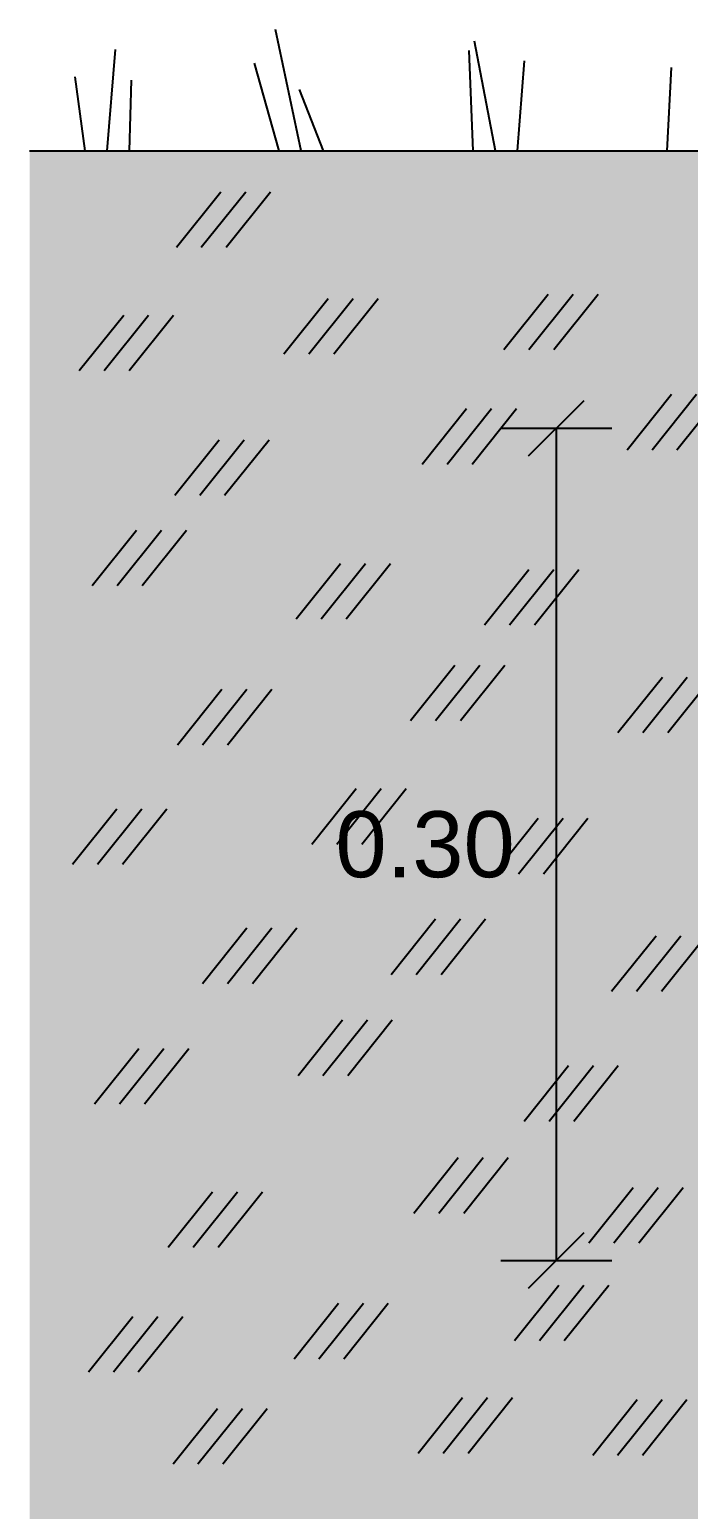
# Model space of a CAD drawing. Header units: metres. Extents: x 349703 to 349913, y 9282546 to 9282694.
# Drawn here: x 349819.92 to 349825.86, y 9282591.54 to 9282604.88 of the extents above; entities that cross this region are included whole.
import ezdxf
from ezdxf.enums import TextEntityAlignment as Align

# ---------------------------------------------------------------- set-up
doc = ezdxf.new("R2010")
doc.units = ezdxf.units.M
doc.header["$LTSCALE"] = 0.25
for name, color, linetype in [('LEY-COTA', 94, 'Continuous'), ('LEY-RELLENO', 8, 'Continuous'), ('LEY-SIMBOLO', 7, 'Continuous'), ('LEY-TEXTO', 7, 'Continuous')]:
    doc.layers.add(name, color=color, linetype=linetype)
doc.styles.add('ARIAL', font='arial.ttf')

# ---------------------------------------------------------------- blocks, each defined once
blk = doc.blocks.new('DETALLE_LLORADERO')
at = {"layer": 'LEY-RELLENO', "true_color": 0xecdec8}
h = blk.add_hatch(color=7, dxfattribs=at)
h.dxf.hatch_style = 1
h.paths.add_polyline_path([(-0.55, -0.31), (1.15, -0.31), (1.15, 0.6), (0.6, 0.6), (0.6, -0.1), (0, -0.1), (0, 0.6), (-0.55, 0.6)])
at = {"layer": 'LEY-COTA', "color": 94}
for p, q in [((-0.37, 0.49), (-0.35, 0.51)), ((-0.38, 0.5), (-0.34, 0.5)), ((-0.36, 0.2), (-0.36, 0.5)), ((-0.37, 0.19), (-0.35, 0.21)), ((-0.38, 0.2), (-0.34, 0.2))]:
    blk.add_line(p, q, dxfattribs=at)
at = {"layer": 'LEY-RELLENO', "true_color": 0xa5845c}
for p, q in [((-0.49705, 0.56521), (-0.48105, 0.58521)), ((-0.48805, 0.56521), (-0.47205, 0.58521)), ((-0.47905, 0.56521), (-0.46305, 0.58521)), ((-0.45826, 0.52676), (-0.44226, 0.54676)), ((-0.44926, 0.52676), (-0.43326, 0.54676)), ((-0.44026, 0.52676), (-0.42426, 0.54676)), ((-0.37898, 0.52834), (-0.36298, 0.54834)), ((-0.36998, 0.52834), (-0.35398, 0.54834)), ((-0.36098, 0.52834), (-0.34498, 0.54834)), ((-0.53205, 0.52073), (-0.51605, 0.54073)), ((-0.52305, 0.52073), (-0.50705, 0.54073)), ((-0.51405, 0.52073), (-0.49805, 0.54073)), ((-0.33451, 0.49223), (-0.31851, 0.51223)), ((-0.32551, 0.49223), (-0.30951, 0.51223)), ((-0.31651, 0.49223), (-0.30051, 0.51223)), ((-0.40838, 0.48703), (-0.39238, 0.50703)), ((-0.39938, 0.48703), (-0.38338, 0.50703)), ((-0.39038, 0.48703), (-0.37438, 0.50703)), ((-0.49764, 0.47581), (-0.48164, 0.49581)), ((-0.48864, 0.47581), (-0.47264, 0.49581)), ((-0.47964, 0.47581), (-0.46364, 0.49581)), ((-0.52741, 0.44327), (-0.51141, 0.46327)), ((-0.51841, 0.44327), (-0.50241, 0.46327)), ((-0.50941, 0.44327), (-0.49341, 0.46327)), ((-0.4538, 0.43126), (-0.4378, 0.45126)), ((-0.4448, 0.43126), (-0.4288, 0.45126)), ((-0.4358, 0.43126), (-0.4198, 0.45126)), ((-0.38595, 0.42908), (-0.36995, 0.44908)), ((-0.37695, 0.42908), (-0.36095, 0.44908)), ((-0.36795, 0.42908), (-0.35195, 0.44908)), ((-0.41259, 0.39461), (-0.39659, 0.41461)), ((-0.40359, 0.39461), (-0.38759, 0.41461)), ((-0.39459, 0.39461), (-0.37859, 0.41461)), ((-0.49661, 0.38589), (-0.48061, 0.40589)), ((-0.48761, 0.38589), (-0.47161, 0.40589)), ((-0.47861, 0.38589), (-0.46261, 0.40589)), ((-0.33779, 0.39024), (-0.32179, 0.41024)), ((-0.32879, 0.39024), (-0.31279, 0.41024)), ((-0.31979, 0.39024), (-0.30379, 0.41024)), ((-0.44821, 0.35008), (-0.43221, 0.37008)), ((-0.43921, 0.35008), (-0.42321, 0.37008)), ((-0.43021, 0.35008), (-0.41421, 0.37008)), ((-0.5345, 0.34282), (-0.5185, 0.36282)), ((-0.5255, 0.34282), (-0.5095, 0.36282)), ((-0.5165, 0.34282), (-0.5005, 0.36282)), ((-0.38261, 0.33937), (-0.36661, 0.35937)), ((-0.37361, 0.33937), (-0.35761, 0.35937)), ((-0.36461, 0.33937), (-0.34861, 0.35937)), ((-0.41958, 0.30309), (-0.40358, 0.32309)), ((-0.41058, 0.30309), (-0.39458, 0.32309)), ((-0.40158, 0.30309), (-0.38558, 0.32309)), ((-0.48761, 0.29984), (-0.47161, 0.31984)), ((-0.47861, 0.29984), (-0.46261, 0.31984)), ((-0.46961, 0.29984), (-0.45361, 0.31984)), ((-0.34007, 0.29698), (-0.32407, 0.31698)), ((-0.33107, 0.29698), (-0.31507, 0.31698)), ((-0.32207, 0.29698), (-0.30607, 0.31698)), ((-0.45318, 0.26668), (-0.43718, 0.28668)), ((-0.44418, 0.26668), (-0.42818, 0.28668)), ((-0.43518, 0.26668), (-0.41918, 0.28668)), ((-0.52658, 0.25638), (-0.51058, 0.27638)), ((-0.51758, 0.25638), (-0.50158, 0.27638)), ((-0.50858, 0.25638), (-0.49258, 0.27638)), ((-0.37166, 0.25021), (-0.35566, 0.27021)), ((-0.36266, 0.25021), (-0.34666, 0.27021)), ((-0.35366, 0.25021), (-0.33766, 0.27021)), ((-0.41142, 0.21705), (-0.39542, 0.23705)), ((-0.40242, 0.21705), (-0.38642, 0.23705)), ((-0.39342, 0.21705), (-0.37742, 0.23705)), ((-0.50001, 0.20475), (-0.48401, 0.22475)), ((-0.49101, 0.20475), (-0.47501, 0.22475)), ((-0.48201, 0.20475), (-0.46601, 0.22475)), ((-0.3483, 0.20628), (-0.3323, 0.22628)), ((-0.3393, 0.20628), (-0.3233, 0.22628)), ((-0.3303, 0.20628), (-0.3143, 0.22628)), ((-0.37514, 0.17107), (-0.35914, 0.19107)), ((-0.36614, 0.17107), (-0.35014, 0.19107)), ((-0.35714, 0.17107), (-0.34114, 0.19107)), ((-0.45462, 0.16454), (-0.43862, 0.18454)), ((-0.44562, 0.16454), (-0.42962, 0.18454)), ((-0.43662, 0.16454), (-0.42062, 0.18454)), ((-0.52878, 0.15977), (-0.51278, 0.17977)), ((-0.51978, 0.15977), (-0.50378, 0.17977)), ((-0.51078, 0.15977), (-0.49478, 0.17977)), ((-0.40983, 0.1305), (-0.39383, 0.1505)), ((-0.40083, 0.1305), (-0.38483, 0.1505)), ((-0.39183, 0.1305), (-0.37583, 0.1505)), ((-0.3469, 0.1298), (-0.3309, 0.1498)), ((-0.3379, 0.1298), (-0.3219, 0.1498)), ((-0.3289, 0.1298), (-0.3129, 0.1498)), ((-0.49826, 0.12659), (-0.48226, 0.14659)), ((-0.48926, 0.12659), (-0.47326, 0.14659)), ((-0.48026, 0.12659), (-0.46426, 0.14659))]:
    blk.add_line(p, q, dxfattribs=at)
at = {"layer": 'LEY-SIMBOLO', "true_color": 0x3c963c}
for p, q in [((-0.452, 0.6), (-0.46125, 0.64367)), ((-0.522, 0.6), (-0.51898, 0.63645)), ((-0.39, 0.6), (-0.39151, 0.63608)), ((-0.382, 0.6), (-0.38952, 0.63946)), ((-0.46, 0.6), (-0.46884, 0.6316)), ((-0.374, 0.6), (-0.37145, 0.63237)), ((-0.32, 0.6), (-0.31846, 0.63005)), ((-0.53, 0.6), (-0.53352, 0.62661)), ((-0.514, 0.6), (-0.51328, 0.62539)), ((-0.444, 0.6), (-0.4526, 0.62209))]:
    blk.add_line(p, q, dxfattribs=at)
at = {"layer": 'LEY-SIMBOLO', "true_color": 0xa5845c}
blk.add_line((-0.55, 0.6), (0, 0.6), dxfattribs=at)
at = {"layer": 'LEY-TEXTO', "color": 7, "true_color": 0x232323, "style": 'ARIAL'}
blk.add_text('0.30', height=0.0238, dxfattribs=at).set_placement((-0.375, 0.35), align=Align.MIDDLE_RIGHT)

msp = doc.modelspace()

# ---------------------------------------------------------------- block references
at = {"xscale": 25, "yscale": 25}
msp.add_blockref('DETALLE_LLORADERO', (349833.671, 9282588.785), dxfattribs=at)

doc.saveas('drawing.dxf')
